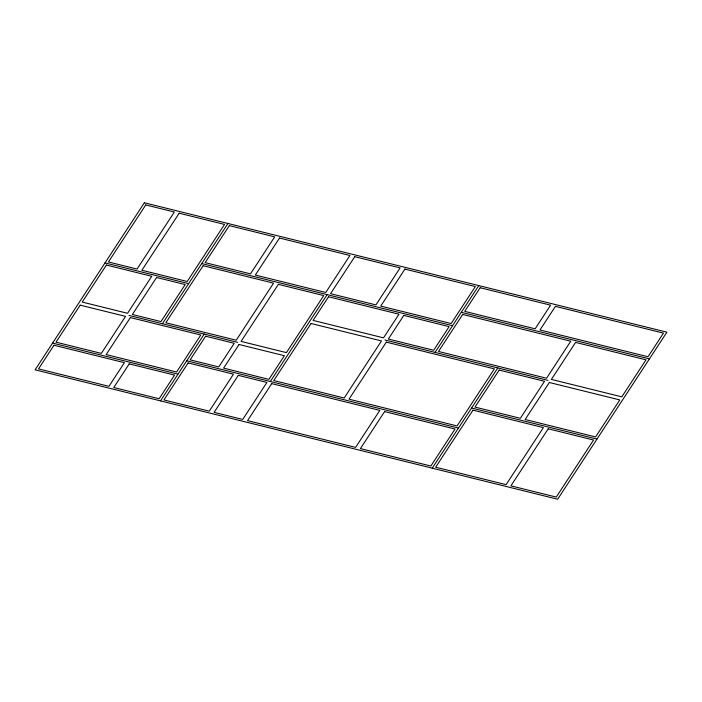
<?xml version="1.0" encoding="UTF-8"?>
<svg xmlns="http://www.w3.org/2000/svg" width="702" height="702" viewBox="0 0 702 702"><rect width="100%" height="100%" fill="white"/><g stroke="black" fill="none" stroke-linecap="round" stroke-linejoin="round"><path stroke-width="1.05" d="M162.408 323.719L227.948 223.49M160.512 400.886L204.212 334.064M270.34 381.493L327.141 294.629M435.082 352.413L478.773 285.591M432.248 468.164L497.788 367.936M461.302 312.32L649.42 358.897M201.728 263.575L452.562 325.684M105.01 262.925L188.619 283.626M384.915 339.987L547.955 380.352M128.957 315.435L237.653 342.348M471.577 408.029L596.99 439.075M186.732 360.793L458.467 428.071M52.58 343.102L177.992 374.157M144.34 202.781L35.1 369.831L557.66 499.219L666.9 332.169L144.34 202.781M53.984 345.244L38.522 368.892L108.942 386.328L124.403 362.68L53.984 345.244M80.195 305.151L56.002 342.164L101.342 353.387L125.544 316.383L80.195 305.151M106.414 265.058L82.213 302.071L127.553 313.294L151.755 276.29L106.414 265.058M145.735 204.923L108.433 261.978L137.048 269.068L174.359 212.013L145.735 204.923M179.185 213.206L141.874 270.261L187.215 281.484L224.526 224.429L179.185 213.206M130.361 317.576L106.16 354.58L176.588 372.016L200.79 335.012L130.361 317.576M156.581 277.483L132.38 314.487L161.004 321.577L185.205 284.564L156.581 277.483M129.229 363.873L113.768 387.522L159.108 398.745L174.57 375.105L129.229 363.873M203.132 265.716L165.821 322.771L236.249 340.207L273.561 283.152L203.132 265.716M229.352 225.623L205.151 262.636L250.491 273.859L274.693 236.855L229.352 225.623M188.136 362.934L163.935 399.938L209.275 411.17L233.476 374.157L188.136 362.934M205.616 336.205L190.154 359.845L218.77 366.935L234.231 343.287L205.616 336.205M279.519 238.048L255.317 275.052L325.746 292.488L349.938 255.484L279.519 238.048M239.057 344.489L223.596 368.129L268.936 379.352L284.398 355.712L239.057 344.489M278.378 284.345L241.076 341.4L286.416 352.623L323.727 295.577L278.378 284.345M238.303 375.351L214.101 412.364L242.725 419.445L266.918 382.441L238.303 375.351M271.744 383.634L247.543 420.638L355.598 447.393L379.8 410.389L271.744 383.634M311.074 323.499L273.762 380.545L344.191 397.99L381.493 340.935L311.074 323.499M328.545 296.77L313.083 320.41L383.511 337.846L398.973 314.206L328.545 296.77M354.764 256.678L330.563 293.682L375.903 304.914L400.105 267.901L354.764 256.678M404.931 269.094L380.73 306.107L451.158 323.543L475.359 286.539L404.931 269.094M386.319 342.128L349.008 399.184L457.063 425.93L494.366 368.883L386.319 342.128M403.799 315.4L388.338 339.04L433.678 350.272L449.14 326.623L403.799 315.4M384.617 411.583L360.416 448.587L430.844 466.023L455.045 429.019L384.617 411.583M462.706 314.461L438.504 351.465L546.551 378.22L570.752 341.207L462.706 314.461M480.177 287.732L464.715 311.372L535.143 328.808L550.605 305.168L480.177 287.732M472.981 410.161L435.67 467.216L506.098 484.652L543.401 427.606L472.981 410.161M499.192 370.077L474.991 407.081L520.34 418.304L544.533 381.3L499.192 370.077M555.431 306.362L539.97 330.001L648.016 356.756L663.478 333.108L555.431 306.362M549.359 382.493L525.157 419.498L595.586 436.942L619.787 399.929L549.359 382.493M575.579 342.4L551.377 379.413L621.805 396.849L645.998 359.836L575.579 342.4M548.227 428.799L510.916 485.845L556.265 497.077L593.567 440.022L548.227 428.799"/></g></svg>
